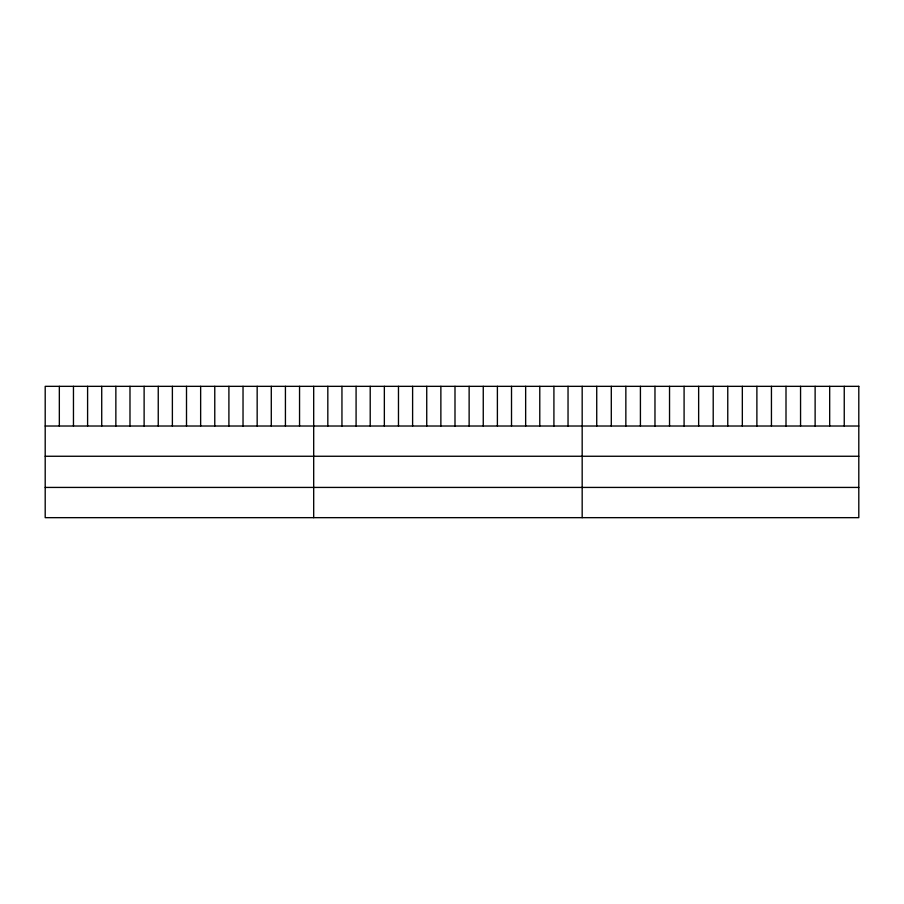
<?xml version="1.0" encoding="UTF-8"?>
<svg xmlns="http://www.w3.org/2000/svg" width="904" height="904" viewBox="0 0 904 904"><rect width="100%" height="100%" fill="white"/><g stroke="black" fill="none" stroke-linecap="round" stroke-linejoin="round"><path stroke-width="1.36" d="M45.2 426.021L858.8 426.021M45.2 456.26L858.8 456.26M45.2 487.425L858.8 487.425M844.246 386.336L844.246 426.021M829.68 386.336L829.68 426.021M815.125 386.336L815.125 426.021M800.56 386.336L800.56 426.021M786.005 386.336L786.005 426.021M771.44 386.336L771.44 426.021M756.885 386.336L756.885 426.021M742.331 386.336L742.331 426.021M727.765 386.336L727.765 426.021M713.211 386.336L713.211 426.021M698.645 386.336L698.645 426.021M684.091 386.336L684.091 426.021M669.536 386.336L669.536 426.021M654.971 386.336L654.971 426.021M640.416 386.336L640.416 426.021M625.851 386.336L625.851 426.021M611.296 386.336L611.296 426.021M596.73 386.336L596.73 426.021M582.176 386.336L582.176 517.664M568.04 386.336L568.04 426.021M553.915 386.336L553.915 426.021M539.778 386.336L539.778 426.021M525.653 386.336L525.653 426.021M511.517 386.336L511.517 426.021M497.392 386.336L497.392 426.021M483.256 386.336L483.256 426.021M469.131 386.336L469.131 426.021M454.994 386.336L454.994 426.021M440.869 386.336L440.869 426.021M426.733 386.336L426.733 426.021M412.608 386.336L412.608 426.021M398.472 386.336L398.472 426.021M384.347 386.336L384.347 426.021M370.211 386.336L370.211 426.021M356.086 386.336L356.086 426.021M341.949 386.336L341.949 426.021M327.824 386.336L327.824 426.021M313.688 386.336L313.688 517.664M299.552 386.336L299.552 426.021M285.427 386.336L285.427 426.021M271.29 386.336L271.29 426.021M257.165 386.336L257.165 426.021M243.029 386.336L243.029 426.021M228.904 386.336L228.904 426.021M214.768 386.336L214.768 426.021M200.643 386.336L200.643 426.021M186.506 386.336L186.506 426.021M172.381 386.336L172.381 426.021M158.245 386.336L158.245 426.021M144.12 386.336L144.12 426.021M129.984 386.336L129.984 426.021M115.859 386.336L115.859 426.021M101.723 386.336L101.723 426.021M87.598 386.336L87.598 426.021M73.461 386.336L73.461 426.021M59.336 386.336L59.336 426.021M858.8 386.336L45.2 386.336L45.2 517.664L858.8 517.664L858.8 386.336"/></g></svg>
